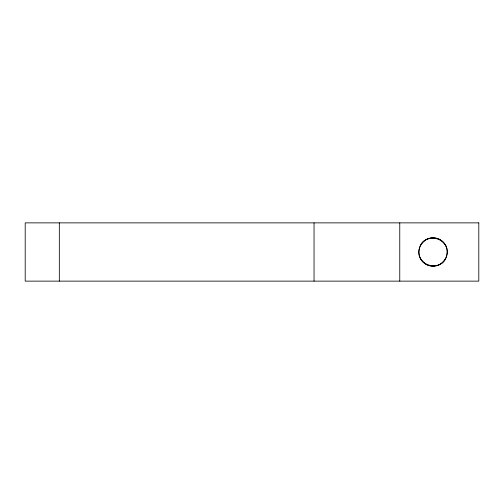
<?xml version="1.0" encoding="UTF-8"?>
<svg xmlns="http://www.w3.org/2000/svg" width="504" height="504" viewBox="0 0 504 504"><rect width="100%" height="100%" fill="white"/><g stroke="black" fill="none" stroke-linecap="round" stroke-linejoin="round"><path stroke-width="0.76" d="M421.105 244.421C423.146 241.196 426.523 238.89 430.259 238.127M445.001 259.579C442.959 262.804 439.582 265.11 435.853 265.873M430.479 238.115C435.803 237.025 441.63 239.431 444.654 243.936M434.826 266.036L431.279 266.036L428.759 265.451M428.539 265.413C424.935 264.191 421.867 261.481 420.248 258.023M445.001 244.421L445.857 245.977M399.76 222.869L399.76 281.131M314.042 222.869L314.042 281.131M59.321 222.869L59.321 281.131M419.41 248.346C414.483 266.005 442.128 273.414 446.695 255.654C451.622 237.995 423.977 230.586 419.41 248.346M478.8 222.869L25.2 222.869L25.2 281.131L478.8 281.131L478.8 222.869M425.225 263.787A14.15 14.15 0 0 0 447.174 252.888A14.15 14.15 0 0 0 426.762 239.324A14.15 14.15 0 0 0 425.225 263.787"/></g></svg>
